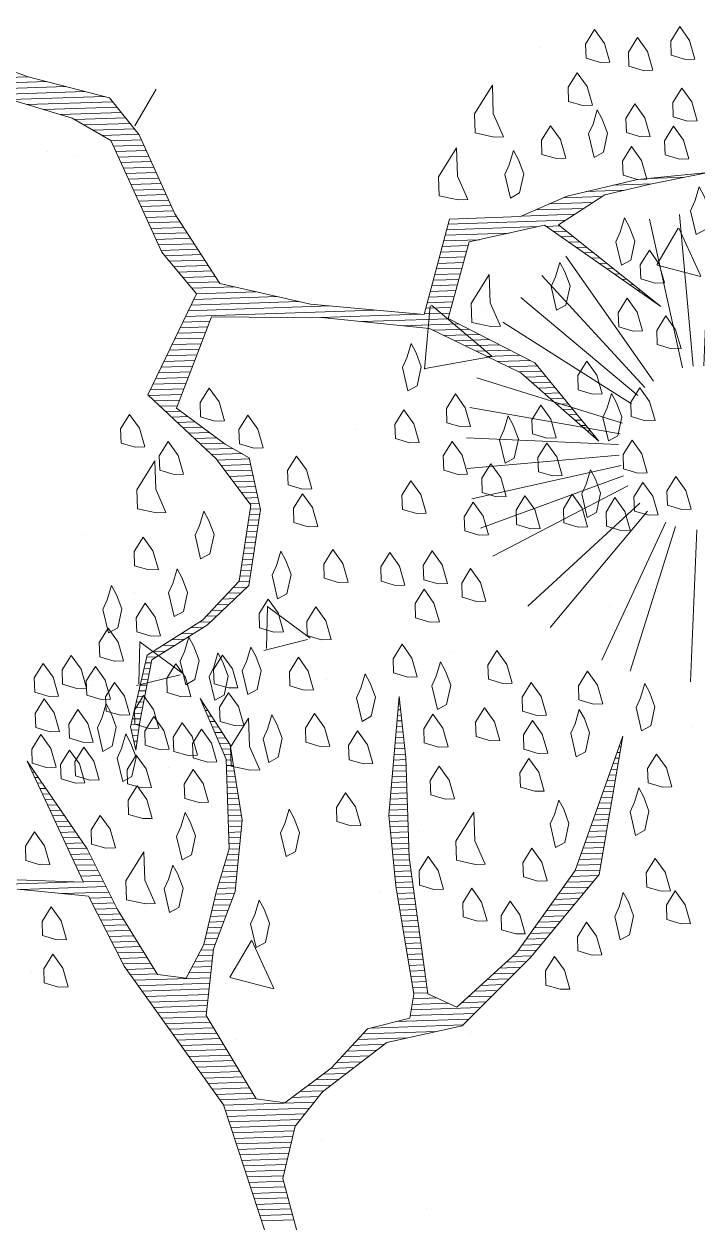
# Model space of a CAD drawing. Header units: millimetres. Extents: x 111 to 1506, y 14 to 566.
# Drawn here: x 217.943 to 218.786, y 134.131 to 135.629 of the extents above; entities that cross this region are included whole.
import ezdxf

# ---------------------------------------------------------------- set-up
doc = ezdxf.new("R2010")
doc.units = ezdxf.units.MM
for name, color, linetype, lineweight in [('ARBOLES', 78, 'Continuous', 5), ('mobiliario', 45, 'Continuous', 13), ('PALMERAS114', 114, 'Continuous', 5)]:
    doc.layers.add(name, color=color, linetype=linetype, lineweight=lineweight)
doc.styles.add('ATTR', font='romans.shx', dxfattribs={"width": 0.8, "height": 2.52})

# ---------------------------------------------------------------- blocks, each defined once
blk = doc.blocks.new('EVG7')
for p, q in [((-3.91, 19.67), (-9.01, 58.4)), ((1.55, 19.67), (6.65, 58.4)), ((-6.59, 19.1), (-16.71, 56.87)), ((4.23, 19.1), (14.35, 56.87)), ((-9.21, 18.3), (-24.14, 54.35)), ((6.85, 18.3), (21.78, 54.35)), ((-11.62, 16.99), (-31.18, 50.87)), ((9.26, 16.99), (28.82, 50.87)), ((-13.82, 15.38), (-37.7, 46.51)), ((-16, 13.74), (-43.6, 41.34)), ((-17.84, 11.7), (-48.78, 35.44)), ((15.48, 11.7), (46.42, 35.44)), ((17.04, 9.43), (50.78, 28.91)), ((-20.59, 6.96), (-56.61, 21.87)), ((18.24, 6.96), (54.25, 21.87)), ((-21.61, 4.39), (-59.13, 14.44)), ((19.8, 1.68), (58.31, 6.74)), ((-22.19, -1.09), (-61.18, -1.09)), ((19.83, -1.09), (58.82, -1.09)), ((-22.16, -3.85), (-60.66, -8.92)), ((19.8, -3.85), (58.31, -8.92)), ((-20.59, -9.13), (-56.61, -24.05)), ((19.25, -6.56), (56.78, -16.62)), ((-19.4, -11.61), (-53.14, -31.09)), ((-17.84, -13.87), (-48.78, -37.61)), ((15.48, -13.87), (46.42, -37.61)), ((-13.82, -17.56), (-37.7, -48.69)), ((11.46, -17.56), (35.35, -48.69)), ((13.64, -15.91), (41.25, -43.51)), ((-11.62, -19.17), (-31.18, -53.05)), ((-9.21, -20.47), (-24.14, -56.52)), ((-6.59, -21.27), (-16.71, -59.04)), ((4.23, -21.27), (14.35, -59.04)), ((6.85, -20.47), (21.78, -56.52)), ((9.26, -19.17), (28.82, -53.05)), ((-3.91, -21.84), (-9.01, -60.57)), ((-1.18, -22.12), (-1.18, -61.09))]:
    blk.add_line(p, q)
at = {"style": 'ATTR', "width": 0.8, "flags": 9}
blk.add_attdef('ESTCODE', (0, 0), '', height=0.7, dxfattribs=at)
blk = doc.blocks.new('*X16')
at = {"color": 0}
for p, q in [((17.5775, 17.92), (17.578, 17.92)), ((17.5814, 17.91), (17.584, 17.91)), ((17.5852, 17.9), (17.59, 17.9)), ((17.9321, 17.9), (17.9348, 17.9)), ((17.9333, 17.91), (17.9341, 17.91)), ((17.5891, 17.89), (17.596, 17.89)), ((17.5929, 17.88), (17.602, 17.88)), ((17.9297, 17.88), (17.9364, 17.88)), ((17.9309, 17.89), (17.9356, 17.89)), ((17.5967, 17.87), (17.608, 17.87)), ((17.6006, 17.86), (17.614, 17.86)), ((17.9273, 17.86), (17.9379, 17.86)), ((17.9285, 17.87), (17.9371, 17.87)), ((17.6044, 17.85), (17.62, 17.85)), ((17.6083, 17.84), (17.626, 17.84)), ((17.6121, 17.83), (17.6285, 17.83)), ((17.9237, 17.83), (17.9402, 17.83)), ((17.9249, 17.84), (17.9395, 17.84)), ((17.9261, 17.85), (17.9387, 17.85)), ((17.2621, 17.82), (17.2622, 17.82)), ((17.2663, 17.81), (17.2685, 17.81)), ((17.616, 17.82), (17.6298, 17.82)), ((17.6191, 17.81), (17.631, 17.81)), ((17.9213, 17.81), (17.9418, 17.81)), ((17.9225, 17.82), (17.941, 17.82)), ((18.3261, 17.81), (18.3296, 17.81)), ((18.33, 17.82), (18.3316, 17.82)), ((17.2706, 17.8), (17.2748, 17.8)), ((17.2748, 17.79), (17.2811, 17.79)), ((17.6191, 17.8), (17.6323, 17.8)), ((17.6191, 17.79), (17.6335, 17.79)), ((17.9189, 17.79), (17.9423, 17.79)), ((17.9201, 17.8), (17.9423, 17.8)), ((18.3182, 17.79), (18.3254, 17.79)), ((18.3221, 17.8), (18.3275, 17.8)), ((17.279, 17.78), (17.2874, 17.78)), ((17.2832, 17.77), (17.2937, 17.77)), ((17.6191, 17.78), (17.6348, 17.78)), ((17.6191, 17.77), (17.636, 17.77)), ((17.9165, 17.77), (17.9423, 17.77)), ((17.9177, 17.78), (17.9423, 17.78)), ((18.3104, 17.77), (18.3213, 17.77)), ((18.3143, 17.78), (18.3234, 17.78)), ((17.2875, 17.76), (17.3001, 17.76)), ((17.2917, 17.75), (17.3064, 17.75)), ((17.6191, 17.76), (17.6373, 17.76)), ((17.6191, 17.75), (17.6385, 17.75)), ((17.9141, 17.75), (17.9423, 17.75)), ((17.9153, 17.76), (17.9423, 17.76)), ((18.3025, 17.75), (18.3171, 17.75)), ((18.3064, 17.76), (18.3192, 17.76)), ((17.2959, 17.74), (17.3127, 17.74)), ((17.3002, 17.73), (17.319, 17.73)), ((17.6191, 17.74), (17.6398, 17.74)), ((17.6191, 17.73), (17.641, 17.73)), ((17.9117, 17.73), (17.9423, 17.73)), ((17.9129, 17.74), (17.9423, 17.74)), ((18.2946, 17.73), (18.313, 17.73)), ((18.2986, 17.74), (18.3151, 17.74)), ((17.3044, 17.72), (17.3253, 17.72)), ((17.3086, 17.71), (17.3316, 17.71)), ((17.3129, 17.7), (17.3379, 17.7)), ((17.6191, 17.72), (17.6423, 17.72)), ((17.6191, 17.71), (17.6435, 17.71)), ((17.6191, 17.7), (17.6445, 17.7)), ((17.9083, 17.7), (17.9423, 17.7)), ((17.9093, 17.71), (17.9423, 17.71)), ((17.9105, 17.72), (17.9423, 17.72)), ((18.2829, 17.7), (18.3068, 17.7)), ((18.2868, 17.71), (18.3089, 17.71)), ((18.2907, 17.72), (18.3109, 17.72)), ((17.3171, 17.69), (17.3443, 17.69)), ((17.3213, 17.68), (17.3506, 17.68)), ((17.6191, 17.69), (17.6431, 17.69)), ((17.6191, 17.68), (17.6418, 17.68)), ((17.909, 17.69), (17.9423, 17.69)), ((17.9097, 17.68), (17.9423, 17.68)), ((18.275, 17.68), (18.3027, 17.68)), ((18.2789, 17.69), (18.3047, 17.69)), ((17.3256, 17.67), (17.3569, 17.67)), ((17.3298, 17.66), (17.3632, 17.66)), ((17.6191, 17.67), (17.6405, 17.67)), ((17.6191, 17.66), (17.6391, 17.66)), ((17.9103, 17.67), (17.9423, 17.67)), ((17.911, 17.66), (17.9423, 17.66)), ((18.2671, 17.66), (18.2985, 17.66)), ((18.2711, 17.67), (18.3006, 17.67)), ((17.334, 17.65), (17.368, 17.65)), ((17.3382, 17.64), (17.3727, 17.64)), ((17.6157, 17.64), (17.6365, 17.64)), ((17.619, 17.65), (17.6378, 17.65)), ((17.9117, 17.65), (17.9423, 17.65)), ((17.9123, 17.64), (17.9423, 17.64)), ((18.2593, 17.64), (18.2944, 17.64)), ((18.2632, 17.65), (18.2965, 17.65)), ((17.3425, 17.63), (17.3773, 17.63)), ((17.3467, 17.62), (17.3819, 17.62)), ((17.6091, 17.62), (17.6338, 17.62)), ((17.6124, 17.63), (17.6351, 17.63)), ((17.913, 17.63), (17.9423, 17.63)), ((17.9137, 17.62), (17.9428, 17.62)), ((18.2514, 17.62), (18.2903, 17.62)), ((18.2554, 17.63), (18.2923, 17.63)), ((17.0572, 17.6), (17.3444, 17.6)), ((17.3509, 17.61), (17.3865, 17.61)), ((17.3552, 17.6), (17.3911, 17.6)), ((17.6024, 17.6), (17.6311, 17.6)), ((17.6057, 17.61), (17.6325, 17.61)), ((17.9143, 17.61), (17.9438, 17.61)), ((17.915, 17.6), (17.9448, 17.6)), ((18.2436, 17.6), (18.2861, 17.6)), ((18.2475, 17.61), (18.2882, 17.61)), ((17.2417, 17.59), (17.3957, 17.59)), ((17.3167, 17.58), (17.4003, 17.58)), ((17.5957, 17.58), (17.6285, 17.58)), ((17.5991, 17.59), (17.6298, 17.59)), ((17.9157, 17.59), (17.9459, 17.59)), ((17.9163, 17.58), (17.9469, 17.58)), ((18.2317, 17.58), (18.2805, 17.58)), ((18.2394, 17.59), (18.284, 17.59)), ((17.3657, 17.57), (17.405, 17.57)), ((17.3704, 17.56), (17.4096, 17.56)), ((17.3751, 17.55), (17.4142, 17.55)), ((17.5872, 17.55), (17.6178, 17.55)), ((17.5899, 17.56), (17.6219, 17.56)), ((17.5926, 17.57), (17.6261, 17.57)), ((17.9172, 17.57), (17.9479, 17.57)), ((17.9186, 17.56), (17.949, 17.56)), ((17.9199, 17.55), (17.95, 17.55)), ((18.2088, 17.55), (18.254, 17.55)), ((18.2164, 17.56), (18.2628, 17.56)), ((18.2241, 17.57), (18.2717, 17.57)), ((17.3797, 17.54), (17.4197, 17.54)), ((17.3844, 17.53), (17.4254, 17.53)), ((17.5817, 17.53), (17.6094, 17.53)), ((17.5844, 17.54), (17.6136, 17.54)), ((17.9212, 17.54), (17.951, 17.54)), ((17.9225, 17.53), (17.9521, 17.53)), ((18.1935, 17.53), (18.2364, 17.53)), ((18.2011, 17.54), (18.2452, 17.54)), ((17.3891, 17.52), (17.4311, 17.52)), ((17.3937, 17.51), (17.4369, 17.51)), ((17.5762, 17.51), (17.6011, 17.51)), ((17.579, 17.52), (17.6053, 17.52)), ((17.9238, 17.52), (17.9531, 17.52)), ((17.9251, 17.51), (17.9541, 17.51)), ((18.1782, 17.51), (18.2187, 17.51)), ((18.1858, 17.52), (18.2276, 17.52)), ((17.3984, 17.5), (17.4426, 17.5)), ((17.4031, 17.49), (17.4483, 17.49)), ((17.5708, 17.49), (17.5928, 17.49)), ((17.5735, 17.5), (17.5969, 17.5)), ((17.9264, 17.5), (17.9552, 17.5)), ((17.9277, 17.49), (17.9562, 17.49)), ((18.1629, 17.49), (18.2011, 17.49)), ((18.1706, 17.5), (18.2099, 17.5)), ((17.4077, 17.48), (17.454, 17.48)), ((17.4124, 17.47), (17.4597, 17.47)), ((17.5623, 17.47), (17.5849, 17.47)), ((17.568, 17.48), (17.5886, 17.48)), ((17.929, 17.48), (17.9572, 17.48)), ((17.9303, 17.47), (17.9583, 17.47)), ((18.1476, 17.47), (18.1834, 17.47)), ((18.1553, 17.48), (18.1923, 17.48)), ((17.4171, 17.46), (17.4654, 17.46)), ((17.4217, 17.45), (17.4711, 17.45)), ((17.5509, 17.45), (17.582, 17.45)), ((17.5566, 17.46), (17.5834, 17.46)), ((17.9316, 17.46), (17.9593, 17.46)), ((17.9329, 17.45), (17.9604, 17.45)), ((18.1323, 17.45), (18.1658, 17.45)), ((18.14, 17.46), (18.1746, 17.46)), ((17.4276, 17.44), (17.4769, 17.44)), ((17.4343, 17.43), (17.4826, 17.43)), ((17.441, 17.42), (17.5777, 17.42)), ((17.5394, 17.43), (17.5792, 17.43)), ((17.5452, 17.44), (17.5806, 17.44)), ((17.9342, 17.44), (17.9614, 17.44)), ((17.9355, 17.43), (17.9624, 17.43)), ((17.9368, 17.42), (17.9635, 17.42)), ((18.0985, 17.42), (18.136, 17.42)), ((18.1103, 17.43), (18.1467, 17.43)), ((18.1221, 17.44), (18.157, 17.44)), ((17.4476, 17.41), (17.5763, 17.41)), ((17.4543, 17.4), (17.5749, 17.4)), ((17.9381, 17.41), (17.9645, 17.41)), ((17.9394, 17.4), (17.9655, 17.4)), ((18.0748, 17.4), (18.1146, 17.4)), ((18.0867, 17.41), (18.1253, 17.41)), ((17.461, 17.39), (17.5734, 17.39)), ((17.4676, 17.38), (17.572, 17.38)), ((17.9407, 17.39), (17.9666, 17.39)), ((17.942, 17.38), (17.9676, 17.38)), ((18.0512, 17.38), (18.0931, 17.38)), ((18.063, 17.39), (18.1038, 17.39)), ((17.4743, 17.37), (17.5706, 17.37)), ((17.481, 17.36), (17.5692, 17.36)), ((17.9387, 17.36), (18.004, 17.36)), ((17.9407, 17.37), (17.984, 17.37)), ((18.0276, 17.36), (18.0717, 17.36)), ((18.0394, 17.37), (18.0824, 17.37)), ((17.4876, 17.35), (17.5695, 17.35)), ((17.4943, 17.34), (17.5751, 17.34)), ((17.9347, 17.34), (18.0503, 17.34)), ((17.9367, 17.35), (18.061, 17.35)), ((17.501, 17.33), (17.5807, 17.33)), ((17.5076, 17.32), (17.5862, 17.32)), ((17.8637, 17.32), (18.0288, 17.32)), ((17.9087, 17.33), (18.0396, 17.33)), ((17.5143, 17.31), (17.5918, 17.31)), ((17.521, 17.3), (17.5973, 17.3)), ((17.8387, 17.3), (17.9283, 17.3)), ((17.8487, 17.31), (17.9816, 17.31)), ((17.5276, 17.29), (17.6029, 17.29)), ((17.5343, 17.28), (17.6084, 17.28)), ((17.541, 17.27), (17.614, 17.27)), ((17.8087, 17.27), (17.859, 17.27)), ((17.8187, 17.28), (17.873, 17.28)), ((17.8287, 17.29), (17.887, 17.29)), ((17.5476, 17.26), (17.6195, 17.26)), ((17.5543, 17.25), (17.6251, 17.25)), ((17.7884, 17.25), (17.831, 17.25)), ((17.7987, 17.26), (17.845, 17.26)), ((17.561, 17.24), (17.6307, 17.24)), ((17.5676, 17.23), (17.6362, 17.23)), ((17.7599, 17.23), (17.803, 17.23)), ((17.7741, 17.24), (17.817, 17.24)), ((17.5743, 17.22), (17.6418, 17.22)), ((17.581, 17.21), (17.6473, 17.21)), ((17.7313, 17.21), (17.775, 17.21)), ((17.7456, 17.22), (17.789, 17.22)), ((17.5876, 17.2), (17.6529, 17.2)), ((17.5939, 17.19), (17.7568, 17.19)), ((17.717, 17.2), (17.7653, 17.2)), ((17.5968, 17.18), (17.7482, 17.18)), ((17.5998, 17.17), (17.7396, 17.17)), ((17.6027, 17.16), (17.731, 17.16)), ((17.6056, 17.15), (17.7225, 17.15)), ((17.6085, 17.14), (17.7189, 17.14)), ((17.6115, 17.13), (17.7161, 17.13)), ((17.6144, 17.12), (17.7134, 17.12)), ((17.6173, 17.11), (17.7107, 17.11)), ((17.6203, 17.1), (17.7079, 17.1)), ((17.6232, 17.09), (17.7052, 17.09)), ((17.6261, 17.08), (17.7025, 17.08)), ((17.629, 17.07), (17.6998, 17.07)), ((17.632, 17.06), (17.697, 17.06)), ((17.6349, 17.05), (17.6968, 17.05)), ((17.6378, 17.04), (17.6992, 17.04)), ((17.6407, 17.03), (17.7015, 17.03)), ((17.6437, 17.02), (17.7039, 17.02)), ((17.6466, 17.01), (17.7062, 17.01)), ((17.6495, 17), (17.7086, 17)), ((17.6524, 16.99), (17.7109, 16.99)), ((17.6554, 16.98), (17.7133, 16.98)), ((17.687, 16.46), (17.8649, 16.46)), ((17.6822, 16.43), (17.9666, 16.43)), ((17.6839, 16.44), (17.9326, 16.44)), ((17.6855, 16.45), (17.8986, 16.45)), ((17.8145, 16.42), (18.0006, 16.42)), ((17.8617, 16.41), (18.0157, 16.41)), ((17.8916, 16.4), (18.0232, 16.4)), ((17.9216, 16.39), (18.0307, 16.39)), ((17.9473, 16.38), (18.0382, 16.38)), ((17.9633, 16.37), (18.0457, 16.37)), ((17.9793, 16.36), (18.0532, 16.36)), ((17.9953, 16.35), (18.0607, 16.35)), ((18.0106, 16.34), (18.0651, 16.34)), ((18.0147, 16.33), (18.0692, 16.33)), ((18.0189, 16.32), (18.0733, 16.32)), ((18.0231, 16.31), (18.0774, 16.31)), ((18.0272, 16.3), (18.0816, 16.3)), ((18.0314, 16.29), (18.0857, 16.29)), ((18.0356, 16.28), (18.0898, 16.28)), ((18.0397, 16.27), (18.0939, 16.27)), ((18.0439, 16.26), (18.098, 16.26)), ((18.0481, 16.25), (18.1021, 16.25)), ((18.0522, 16.24), (18.1063, 16.24)), ((18.9759, 16.24), (19.0395, 16.24)), ((18.0564, 16.23), (18.1104, 16.23)), ((18.0606, 16.22), (18.1145, 16.22)), ((18.8615, 16.22), (18.9295, 16.22)), ((18.9115, 16.23), (18.9795, 16.23)), ((18.0647, 16.21), (18.1186, 16.21)), ((18.0689, 16.2), (18.1236, 16.2)), ((18.7941, 16.2), (18.873, 16.2)), ((18.8191, 16.21), (18.8896, 16.21)), ((18.0731, 16.19), (18.1296, 16.19)), ((18.0772, 16.18), (18.1356, 16.18)), ((18.7441, 16.18), (18.8396, 16.18)), ((18.7691, 16.19), (18.8563, 16.19)), ((18.0814, 16.17), (18.1416, 16.17)), ((18.0856, 16.16), (18.1476, 16.16)), ((18.0897, 16.15), (18.1536, 16.15)), ((18.6054, 16.15), (18.7201, 16.15)), ((18.6084, 16.16), (18.7734, 16.16)), ((18.6114, 16.17), (18.823, 16.17)), ((18.7869, 16.16), (18.812, 16.16)), ((18.8002, 16.15), (18.8237, 16.15)), ((18.0939, 16.14), (18.1596, 16.14)), ((18.1004, 16.13), (18.1656, 16.13)), ((18.5994, 16.13), (18.6461, 16.13)), ((18.6024, 16.14), (18.6667, 16.14)), ((18.8135, 16.14), (18.8354, 16.14)), ((18.8269, 16.13), (18.847, 16.13)), ((18.1082, 16.12), (18.1716, 16.12)), ((18.116, 16.11), (18.1776, 16.11)), ((18.5934, 16.11), (18.6398, 16.11)), ((18.5964, 16.12), (18.6429, 16.12)), ((18.8402, 16.12), (18.8587, 16.12)), ((18.8535, 16.11), (18.8704, 16.11)), ((18.1237, 16.1), (18.1836, 16.1)), ((18.1315, 16.09), (18.1896, 16.09)), ((18.5874, 16.09), (18.6336, 16.09)), ((18.5904, 16.1), (18.6367, 16.1)), ((18.8669, 16.1), (18.882, 16.1)), ((18.8802, 16.09), (18.8937, 16.09)), ((18.1393, 16.08), (18.1956, 16.08)), ((18.1471, 16.07), (18.2239, 16.07)), ((18.5814, 16.07), (18.6273, 16.07)), ((18.5844, 16.08), (18.6304, 16.08)), ((18.8935, 16.08), (18.9054, 16.08)), ((18.9069, 16.07), (18.917, 16.07)), ((18.1497, 16.05), (18.2999, 16.05)), ((18.1549, 16.06), (18.2619, 16.06)), ((18.5754, 16.05), (18.6211, 16.05)), ((18.5784, 16.06), (18.6242, 16.06)), ((18.9202, 16.06), (18.9287, 16.06)), ((18.9335, 16.05), (18.9404, 16.05)), ((18.1339, 16.02), (18.4746, 16.02)), ((18.1392, 16.03), (18.3946, 16.03)), ((18.1444, 16.04), (18.3379, 16.04)), ((18.5664, 16.02), (18.6117, 16.02)), ((18.5694, 16.03), (18.6148, 16.03)), ((18.5724, 16.04), (18.6179, 16.04)), ((18.9469, 16.04), (18.952, 16.04)), ((18.9602, 16.03), (18.9637, 16.03)), ((18.9735, 16.02), (18.9754, 16.02)), ((18.1235, 16), (18.173, 16)), ((18.1287, 16.01), (18.1773, 16.01)), ((18.3591, 16.01), (18.5546, 16.01)), ((18.4501, 16), (18.6064, 16)), ((18.5634, 16.01), (18.6086, 16.01)), ((18.9869, 16.01), (18.987, 16.01)), ((18.113, 15.98), (18.1646, 15.98)), ((18.1182, 15.99), (18.1688, 15.99)), ((18.5234, 15.99), (18.6244, 15.99)), ((18.5781, 15.98), (18.6424, 15.98)), ((18.1025, 15.96), (18.1562, 15.96)), ((18.1077, 15.97), (18.1604, 15.97)), ((18.5971, 15.97), (18.6604, 15.97)), ((18.6161, 15.96), (18.6784, 15.96)), ((18.092, 15.94), (18.1478, 15.94)), ((18.0973, 15.95), (18.152, 15.95)), ((18.6351, 15.95), (18.6964, 15.95)), ((18.6541, 15.94), (18.7144, 15.94)), ((18.0816, 15.92), (18.1394, 15.92)), ((18.0868, 15.93), (18.1436, 15.93)), ((18.6731, 15.93), (18.7324, 15.93)), ((18.6921, 15.92), (18.7504, 15.92)), ((18.0711, 15.9), (18.1309, 15.9)), ((18.0763, 15.91), (18.1351, 15.91)), ((18.7111, 15.91), (18.7628, 15.91)), ((18.7301, 15.9), (18.7704, 15.9)), ((18.0627, 15.88), (18.1225, 15.88)), ((18.0658, 15.89), (18.1267, 15.89)), ((18.0727, 15.87), (18.1183, 15.87)), ((18.7421, 15.89), (18.7781, 15.89)), ((18.7528, 15.88), (18.7857, 15.88)), ((18.7634, 15.87), (18.7934, 15.87)), ((18.0827, 15.86), (18.1141, 15.86)), ((18.0927, 15.85), (18.1197, 15.85)), ((18.7741, 15.86), (18.801, 15.86)), ((18.7848, 15.85), (18.8087, 15.85)), ((18.1027, 15.84), (18.1322, 15.84)), ((18.1127, 15.83), (18.1447, 15.83)), ((18.7954, 15.84), (18.8163, 15.84)), ((18.8061, 15.83), (18.824, 15.83)), ((18.1227, 15.82), (18.1572, 15.82)), ((18.1327, 15.81), (18.1697, 15.81)), ((18.8168, 15.82), (18.8316, 15.82)), ((18.8274, 15.81), (18.8393, 15.81)), ((18.1427, 15.8), (18.1822, 15.8)), ((18.1527, 15.79), (18.1947, 15.79)), ((18.8381, 15.8), (18.8469, 15.8)), ((18.8488, 15.79), (18.8545, 15.79)), ((18.1627, 15.78), (18.2105, 15.78)), ((18.1727, 15.77), (18.2271, 15.77)), ((18.8594, 15.78), (18.8622, 15.78)), ((18.182, 15.76), (18.2403, 15.76)), ((18.189, 15.75), (18.2422, 15.75)), ((18.196, 15.74), (18.244, 15.74)), ((18.203, 15.73), (18.2458, 15.73)), ((18.21, 15.72), (18.2476, 15.72)), ((18.217, 15.71), (18.2494, 15.71)), ((18.224, 15.7), (18.2512, 15.7)), ((18.231, 15.69), (18.2531, 15.69)), ((18.238, 15.68), (18.2549, 15.68)), ((18.2367, 15.66), (18.2553, 15.66)), ((18.2385, 15.67), (18.2567, 15.67)), ((18.2329, 15.64), (18.2515, 15.64)), ((18.2348, 15.65), (18.2534, 15.65)), ((18.2292, 15.62), (18.2478, 15.62)), ((18.231, 15.63), (18.2497, 15.63)), ((18.2235, 15.59), (18.2422, 15.59)), ((18.2254, 15.6), (18.244, 15.6)), ((18.2273, 15.61), (18.2459, 15.61)), ((18.2198, 15.57), (18.2384, 15.57)), ((18.2217, 15.58), (18.2403, 15.58)), ((18.216, 15.55), (18.2347, 15.55)), ((18.2179, 15.56), (18.2365, 15.56)), ((18.2032, 15.53), (18.2284, 15.53)), ((18.2132, 15.54), (18.2328, 15.54)), ((18.1832, 15.51), (18.2059, 15.51)), ((18.1932, 15.52), (18.2171, 15.52)), ((18.1632, 15.49), (18.1834, 15.49)), ((18.1732, 15.5), (18.1946, 15.5)), ((18.1409, 15.47), (18.1609, 15.47)), ((18.1532, 15.48), (18.1721, 15.48)), ((18.0895, 15.44), (18.1126, 15.44)), ((18.1066, 15.45), (18.1297, 15.45)), ((18.1238, 15.46), (18.1468, 15.46)), ((18.0552, 15.42), (18.0783, 15.42)), ((18.0723, 15.43), (18.0954, 15.43)), ((18.0407, 15.4), (18.0516, 15.4)), ((18.0433, 15.41), (18.0611, 15.41)), ((18.0353, 15.38), (18.047, 15.38)), ((18.038, 15.39), (18.0493, 15.39)), ((18.03, 15.36), (18.0424, 15.36)), ((18.0327, 15.37), (18.0447, 15.37)), ((18.0247, 15.34), (18.0378, 15.34)), ((18.0273, 15.35), (18.0401, 15.35)), ((18.0167, 15.31), (18.0309, 15.31)), ((18.0193, 15.32), (18.0332, 15.32)), ((18.022, 15.33), (18.0355, 15.33)), ((18.0113, 15.29), (18.0265, 15.29)), ((18.014, 15.3), (18.0286, 15.3)), ((18.0115, 15.28), (18.0249, 15.28)), ((18.0135, 15.27), (18.0232, 15.27)), ((18.0155, 15.26), (18.0215, 15.26)), ((18.0175, 15.25), (18.0199, 15.25))]:
    blk.add_line(p, q, dxfattribs=at)
blk = doc.blocks.new('E1E')
at = {"layer": 'ARBOLES', "ltscale": 0.2}
for p, q in [((94.9941, 59.1844), (94.9941, 59.1844)), ((95.1485, 59.1133), (95.1485, 59.1133)), ((94.8455, 58.9854), (94.8455, 58.9854)), ((94.8241, 58.9714), (94.8241, 58.9714)), ((94.928, 58.9668), (94.8733, 58.9268)), ((94.948, 58.9033), (94.9254, 58.9629)), ((95.1411, 58.9598), (95.1411, 58.9598)), ((94.9473, 58.9039), (94.8701, 58.9236)), ((95.2463, 58.9074), (95.2463, 58.9074)), ((94.6676, 58.8635), (94.6676, 58.8635)), ((94.9236, 58.6057), (94.9236, 58.6057)), ((94.5138, 58.5333), (94.5138, 58.5333)), ((95.1355, 58.5085), (95.1355, 58.5085)), ((94.8624, 58.4826), (94.7765, 58.4282)), ((94.8909, 58.3921), (94.8631, 58.4837)), ((95.013, 58.4632), (95.013, 58.4632)), ((95.2104, 58.4729), (95.2104, 58.4729)), ((94.6865, 58.4581), (94.6865, 58.4581)), ((94.8895, 58.3905), (94.7758, 58.4277)), ((95.5121, 58.3932), (95.5121, 58.3932)), ((95.4709, 58.3857), (95.4709, 58.3857)), ((94.811, 58.3666), (94.811, 58.3666)), ((94.8922, 58.3418), (94.8922, 58.3418)), ((95.3957, 58.2452), (95.4049, 58.3083)), ((94.5882, 58.1432), (94.5302, 58.1979)), ((94.5977, 58.207), (94.5304, 58.1986)), ((94.5888, 58.1437), (94.598, 58.2068)), ((94.7363, 58.1935), (94.7363, 58.1935)), ((94.5867, 58.1273), (94.5867, 58.1273)), ((94.8833, 57.9689), (94.8833, 57.9689)), ((95.6956, 57.8639), (95.6956, 57.8639)), ((95.8816, 57.8288), (95.8816, 57.8288)), ((96.3808, 57.7588), (96.3808, 57.7588)), ((96.0586, 57.7367), (96.0586, 57.7367)), ((96.1011, 57.6524), (96.0338, 57.644)), ((96.0922, 57.5891), (96.1014, 57.6522)), ((96.0916, 57.5886), (96.0336, 57.6433)), ((95.7341, 57.5948), (95.7341, 57.5948)), ((95.9403, 57.448), (95.9403, 57.448)), ((96.4995, 57.3914), (96.4995, 57.3914)), ((95.7535, 57.3323), (95.7535, 57.3323)), ((95.9202, 57.3422), (95.9202, 57.3422)), ((96.3968, 57.2987), (96.3421, 57.2587)), ((96.4168, 57.2351), (96.3942, 57.2948)), ((96.37, 57.2738), (96.37, 57.2738)), ((96.2526, 57.2622), (96.2526, 57.2622)), ((96.4161, 57.2358), (96.3388, 57.2555)), ((96.0455, 57.1319), (96.0455, 57.1319)), ((95.5976, 57.0405), (95.5976, 57.0405)), ((95.721, 56.99), (95.721, 56.99)), ((95.7812, 56.9208), (95.7812, 56.9208))]:
    blk.add_line(p, q, dxfattribs=at)
for points in [[(96.4476, 57.6498), (96.3442, 57.6194), (96.2553, 57.6966), (96.0383, 57.8338), (95.8415, 58.0658)], [(95.5861, 58.3417), (95.4965, 58.333), (95.43, 58.3423), (95.2954, 58.4695), (95.2238, 58.5077), (95.2346, 58.6762), (95.103, 58.7267), (95.0285, 58.7715), (95.0017, 58.8842), (95.0305, 58.9594), (95.0883, 59.0397), (95.0709, 59.1488), (95.0499, 59.1785), (95.0608, 59.1365), (95.0789, 59.0433), (95.0211, 58.963), (94.9858, 58.8849), (95.0126, 58.7722), (95.0574, 58.7064), (95.0987, 58.7014), (95.1869, 58.6783), (95.1899, 58.5316), (95.0309, 58.4686), (94.8791, 58.4244), (94.7266, 58.4344), (94.579, 58.4856), (94.7128, 58.4127), (94.8589, 58.3998), (94.8727, 58.2812), (94.7773, 58.2154), (94.5691, 58.2629), (94.7578, 58.2067), (94.7101, 58.1387), (94.6509, 58.0967), (94.5786, 58.049), (94.6733, 58.0989), (94.7622, 58.1619), (94.8156, 58.2168), (94.9132, 58.2603), (94.8943, 58.4077), (95.0591, 58.4577), (95.1971, 58.4802), (95.2991, 58.4087), (95.3939, 58.3185), (95.4561, 58.2838), (95.5811, 58.3005), (95.6577, 58.3035)], [(95.8387, 58.0021), (95.9139, 57.9032), (95.9263, 57.8229), (95.9075, 57.76), (95.8454, 57.6544), (95.75, 57.5886), (95.693, 57.4541), (95.6447, 57.3001), (95.6897, 57.0941), (95.6801, 57.308), (95.7154, 57.4563), (95.7681, 57.5655), (95.8158, 57.5633), (95.9193, 57.3834), (95.9802, 57.2468), (96.0243, 57.1651), (95.9714, 57.3364), (95.9215, 57.4311), (95.8354, 57.572), (95.8274, 57.6074), (95.8801, 57.6465), (95.909, 57.7217), (95.9538, 57.7962), (95.9957, 57.8071), (96.1128, 57.719), (96.1404, 57.6221), (96.1426, 57.5296), (96.173, 57.4262), (96.2324, 57.3279), (96.3004, 57.2803), (96.2302, 57.3504), (96.1752, 57.4739), (96.1686, 57.5412), (96.1563, 57.6214), (96.162, 57.6785), (96.2039, 57.6894), (96.2965, 57.6215), (96.3732, 57.5543), (96.5063, 57.4655), (96.3594, 57.6027), (96.4534, 57.6368)]]:
    blk.add_lwpolyline(points, dxfattribs=at)
for points in [[(95.1648, 59.253), (95.1872, 59.2552), (95.1959, 59.2357), (95.1915, 59.2104), (95.1698, 59.2241), (95.1518, 59.2472)], [(95.0975, 59.2464), (95.1199, 59.2486), (95.1286, 59.2291), (95.1243, 59.2038), (95.1026, 59.2175), (95.0845, 59.2407)], [(95.0202, 59.2276), (95.0426, 59.2298), (95.0513, 59.2103), (95.047, 59.185), (95.0253, 59.1987), (95.0072, 59.2218)], [(95.1157, 59.1532), (95.1164, 59.1691), (95.0954, 59.1987), (95.0853, 59.1864), (95.0904, 59.1575), (95.1056, 59.1409), (95.1179, 59.1308)], [(95.1272, 59.1973), (95.1496, 59.1995), (95.1583, 59.18), (95.154, 59.1547), (95.1323, 59.1684), (95.1142, 59.1915)], [(95.0174, 59.164), (95.0398, 59.1662), (95.0485, 59.1467), (95.0441, 59.1213), (95.0224, 59.1351), (95.0044, 59.1582)], [(94.8793, 59.1415), (94.9082, 59.1466), (94.9198, 59.1205), (94.9112, 59.0699), (94.8938, 59.109), (94.8663, 59.1357)], [(94.9436, 59.1545), (94.966, 59.1567), (94.9747, 59.1372), (94.9704, 59.1119), (94.9487, 59.1256), (94.9306, 59.1487)], [(95.2017, 59.1525), (95.2241, 59.1547), (95.2328, 59.1352), (95.2285, 59.1099), (95.2068, 59.1236), (95.1887, 59.1468)], [(95.1273, 59.1272), (95.1497, 59.1294), (95.1584, 59.1099), (95.154, 59.0846), (95.1323, 59.0983), (95.1143, 59.1214)], [(95.0167, 59.078), (95.0391, 59.0801), (95.0478, 59.0606), (95.0435, 59.0353), (95.0218, 59.049), (95.0037, 59.0722)], [(94.9885, 59.0187), (94.9893, 59.0346), (94.9683, 59.0642), (94.9582, 59.0519), (94.9632, 59.023), (94.9784, 59.0064), (94.9907, 58.9963)], [(95.1309, 59.0665), (95.1533, 59.0687), (95.162, 59.0491), (95.1577, 59.0238), (95.136, 59.0376), (95.1179, 59.0607)], [(94.9459, 58.9919), (94.9466, 59.0078), (94.9256, 59.0374), (94.9155, 59.0251), (94.9206, 58.9962), (94.9358, 58.9796), (94.9481, 58.9695)], [(95.1751, 58.9848), (95.1758, 59.0007), (95.1548, 59.0303), (95.1447, 59.018), (95.1498, 58.9891), (95.165, 58.9725), (95.1773, 58.9624)], [(95.0934, 59.0108), (95.1158, 59.013), (95.1245, 58.9935), (95.1201, 58.9681), (95.0985, 58.9819), (95.0804, 59.005)], [(95.0927, 58.9248), (95.0934, 58.9407), (95.0724, 58.9703), (95.0623, 58.958), (95.0674, 58.9291), (95.0826, 58.9125), (95.0949, 58.9023)], [(94.9243, 58.9355), (94.9467, 58.9377), (94.9554, 58.9182), (94.951, 58.8928), (94.9294, 58.9066), (94.9113, 58.9297)], [(94.8534, 58.9195), (94.8758, 58.9217), (94.8845, 58.9022), (94.8802, 58.8769), (94.8585, 58.8906), (94.8404, 58.9137)], [(95.1339, 58.9197), (95.1563, 58.9219), (95.165, 58.9024), (95.1607, 58.8771), (95.139, 58.8908), (95.1209, 58.9139)], [(94.9583, 58.8415), (94.959, 58.8574), (94.938, 58.8871), (94.9279, 58.8748), (94.933, 58.8458), (94.9482, 58.8292), (94.9605, 58.8191)], [(95.0884, 58.8293), (95.0892, 58.8452), (95.0682, 58.8749), (95.0581, 58.8626), (95.0631, 58.8336), (95.0783, 58.817), (95.0906, 58.8069)], [(95.1557, 58.8359), (95.1846, 58.841), (95.1962, 58.8149), (95.1875, 58.7643), (95.1701, 58.8034), (95.1427, 58.8301)], [(94.7125, 58.8334), (94.7349, 58.8356), (94.7436, 58.8161), (94.7393, 58.7908), (94.7176, 58.8045), (94.6995, 58.8276)], [(94.8622, 58.8299), (94.8846, 58.8321), (94.8933, 58.8126), (94.889, 58.7873), (94.8673, 58.801), (94.8492, 58.8241)], [(94.7812, 58.8016), (94.8036, 58.8038), (94.8123, 58.7843), (94.808, 58.759), (94.7863, 58.7727), (94.7682, 58.7959)], [(94.6591, 58.7784), (94.6815, 58.7806), (94.6902, 58.7611), (94.6859, 58.7358), (94.6642, 58.7495), (94.6461, 58.7726)], [(94.7227, 58.7756), (94.7451, 58.7778), (94.7538, 58.7583), (94.7495, 58.7329), (94.7278, 58.7467), (94.7097, 58.7698)], [(94.936, 58.7692), (94.9584, 58.7714), (94.9671, 58.7519), (94.9627, 58.7266), (94.941, 58.7403), (94.9229, 58.7634)], [(95.1528, 58.7723), (95.1752, 58.7744), (95.1839, 58.7549), (95.1796, 58.7296), (95.1579, 58.7434), (95.1398, 58.7665)], [(95.2222, 58.7564), (95.2446, 58.7586), (95.2533, 58.7391), (95.249, 58.7138), (95.2273, 58.7275), (95.2092, 58.7506)], [(94.9656, 58.7201), (94.988, 58.7223), (94.9967, 58.7028), (94.9924, 58.6775), (94.9707, 58.6912), (94.9526, 58.7143)], [(94.6931, 58.6845), (94.7155, 58.6867), (94.7242, 58.6671), (94.7199, 58.6418), (94.6982, 58.6556), (94.6801, 58.6787)], [(94.7922, 58.6896), (94.8146, 58.6918), (94.8233, 58.6723), (94.8189, 58.647), (94.7972, 58.6607), (94.7791, 58.6838)], [(95.0567, 58.6905), (95.0791, 58.6927), (95.0878, 58.6732), (95.0835, 58.6479), (95.0618, 58.6616), (95.0437, 58.6847)], [(95.1261, 58.6747), (95.1485, 58.6768), (95.1572, 58.6573), (95.1529, 58.632), (95.1312, 58.6457), (95.1131, 58.6689)], [(94.6245, 58.6461), (94.6469, 58.6483), (94.6556, 58.6288), (94.6513, 58.6035), (94.6296, 58.6172), (94.6115, 58.6403)], [(94.5594, 58.6172), (94.5818, 58.6193), (94.5905, 58.5998), (94.5862, 58.5745), (94.5645, 58.5882), (94.5464, 58.6114)], [(94.6903, 58.6209), (94.7127, 58.623), (94.7214, 58.6035), (94.7171, 58.5782), (94.6954, 58.5919), (94.6773, 58.6151)], [(94.7568, 58.6115), (94.7792, 58.6137), (94.7879, 58.5942), (94.7836, 58.5689), (94.7619, 58.5826), (94.7438, 58.6057)], [(94.498, 58.5976), (94.5204, 58.5998), (94.5291, 58.5803), (94.5248, 58.555), (94.5031, 58.5687), (94.485, 58.5918)], [(94.5725, 58.5528), (94.5732, 58.5687), (94.5522, 58.5984), (94.5421, 58.5861), (94.5472, 58.5571), (94.5624, 58.5405), (94.5747, 58.5304)], [(94.8421, 58.5949), (94.8645, 58.5971), (94.8732, 58.5776), (94.8689, 58.5523), (94.8472, 58.566), (94.8291, 58.5891)], [(94.4677, 58.5607), (94.4901, 58.5629), (94.4988, 58.5434), (94.4944, 58.5181), (94.4728, 58.5318), (94.4547, 58.5549)], [(94.6238, 58.5601), (94.6462, 58.5623), (94.6549, 58.5428), (94.6506, 58.5175), (94.6289, 58.5312), (94.6108, 58.5543)], [(94.7178, 58.524), (94.7185, 58.5399), (94.6975, 58.5695), (94.6874, 58.5572), (94.6925, 58.5283), (94.7077, 58.5117), (94.72, 58.5016)], [(94.425, 58.5339), (94.4474, 58.5361), (94.4561, 58.5166), (94.4518, 58.4913), (94.4301, 58.505), (94.412, 58.5281)], [(94.7792, 58.5436), (94.8017, 58.5458), (94.8103, 58.5262), (94.806, 58.5009), (94.7843, 58.5147), (94.7662, 58.5378)], [(94.8942, 58.4779), (94.8949, 58.4938), (94.874, 58.5234), (94.8638, 58.5111), (94.8689, 58.4822), (94.8841, 58.4656), (94.8964, 58.4555)], [(94.5067, 58.508), (94.5292, 58.5101), (94.5378, 58.4906), (94.5335, 58.4653), (94.5118, 58.479), (94.4937, 58.5022)], [(94.6535, 58.511), (94.6759, 58.5131), (94.6846, 58.4936), (94.6803, 58.4683), (94.6586, 58.482), (94.6405, 58.5052)], [(94.5863, 58.4343), (94.587, 58.4502), (94.566, 58.4798), (94.5559, 58.4675), (94.561, 58.4386), (94.5762, 58.422), (94.5885, 58.4119)], [(94.5256, 58.4306), (94.548, 58.4328), (94.5567, 58.4133), (94.5524, 58.388), (94.5307, 58.4017), (94.5126, 58.4248)], [(94.6145, 58.4235), (94.6369, 58.4256), (94.6456, 58.4061), (94.6413, 58.3808), (94.6196, 58.3945), (94.6015, 58.4177)], [(94.7945, 58.3867), (94.8235, 58.3918), (94.835, 58.3658), (94.8264, 58.3152), (94.809, 58.3542), (94.7815, 58.3809)], [(94.53, 58.3157), (94.5524, 58.3179), (94.5611, 58.2984), (94.5568, 58.2731), (94.5351, 58.2868), (94.517, 58.3099)], [(94.7324, 58.2811), (94.7332, 58.297), (94.7122, 58.3267), (94.7021, 58.3144), (94.7071, 58.2854), (94.7223, 58.2688), (94.7346, 58.2587)], [(94.5936, 58.3128), (94.616, 58.315), (94.6247, 58.2955), (94.6204, 58.2702), (94.5987, 58.2839), (94.5806, 58.307)], [(94.5901, 58.2333), (94.6125, 58.2355), (94.6212, 58.216), (94.6168, 58.1907), (94.5952, 58.2044), (94.5771, 58.2275)], [(94.6675, 58.182), (94.6682, 58.1979), (94.6472, 58.2276), (94.6371, 58.2153), (94.6422, 58.1864), (94.6573, 58.1697), (94.6696, 58.1596)], [(94.9118, 58.2285), (94.9407, 58.2336), (94.9523, 58.2075), (94.9436, 58.1569), (94.9262, 58.196), (94.8988, 58.2227)], [(94.8605, 58.1511), (94.8612, 58.167), (94.8402, 58.1966), (94.8301, 58.1843), (94.8352, 58.1554), (94.8504, 58.1388), (94.8627, 58.1287)], [(94.5808, 58.0967), (94.5815, 58.1126), (94.5605, 58.1422), (94.5504, 58.1299), (94.5555, 58.101), (94.5707, 58.0844), (94.583, 58.0743)], [(94.8974, 58.1208), (94.9263, 58.1258), (94.9379, 58.0998), (94.9292, 58.0492), (94.9119, 58.0882), (94.8844, 58.115)], [(94.6733, 58.0989), (94.6957, 58.1011), (94.7044, 58.0816), (94.7001, 58.0563), (94.6784, 58.07), (94.6603, 58.0931)], [(94.7983, 58.1156), (94.8208, 58.1178), (94.8294, 58.0983), (94.8251, 58.073), (94.8034, 58.0867), (94.7853, 58.1098)], [(94.7666, 58.0469), (94.7673, 58.0628), (94.7463, 58.0925), (94.7362, 58.0802), (94.7413, 58.0512), (94.7565, 58.0346), (94.7688, 58.0245)], [(94.6263, 58.0468), (94.6488, 58.049), (94.6574, 58.0295), (94.6531, 58.0042), (94.6314, 58.0179), (94.6133, 58.041)], [(94.6929, 58.0375), (94.7153, 58.0397), (94.724, 58.0202), (94.7196, 57.9948), (94.6979, 58.0086), (94.6799, 58.0317)], [(94.7912, 58.0267), (94.8136, 58.0289), (94.8223, 58.0094), (94.818, 57.9841), (94.7963, 57.9978), (94.7782, 58.0209)], [(94.6365, 57.989), (94.6589, 57.9912), (94.6676, 57.9717), (94.6633, 57.9464), (94.6416, 57.9601), (94.6235, 57.9832)], [(94.7912, 57.9566), (94.8136, 57.9588), (94.8223, 57.9393), (94.818, 57.914), (94.7963, 57.9277), (94.7782, 57.9508)], [(94.7269, 57.9435), (94.7493, 57.9457), (94.758, 57.9262), (94.7537, 57.9009), (94.732, 57.9146), (94.7139, 57.9377)], [(94.6742, 57.9045), (94.6966, 57.9066), (94.7053, 57.8871), (94.7009, 57.8618), (94.6792, 57.8755), (94.6612, 57.8987)], [(96.3347, 57.7632), (96.3571, 57.7654), (96.3658, 57.7459), (96.3615, 57.7206), (96.3398, 57.7343), (96.3217, 57.7574)], [(96.3637, 57.6982), (96.3861, 57.7003), (96.3948, 57.6808), (96.3905, 57.6555), (96.3688, 57.6692), (96.3507, 57.6924)], [(96.2604, 57.5976), (96.2893, 57.6027), (96.3009, 57.5767), (96.2923, 57.5261), (96.2749, 57.5651), (96.2474, 57.5918)], [(96.4295, 57.6028), (96.452, 57.605), (96.4606, 57.5855), (96.4563, 57.5602), (96.4346, 57.5739), (96.4165, 57.597)], [(96.1021, 57.5505), (96.1028, 57.5664), (96.0818, 57.596), (96.0717, 57.5837), (96.0768, 57.5548), (96.092, 57.5382), (96.1043, 57.5281)], [(96.2424, 57.5506), (96.2431, 57.5665), (96.2221, 57.5961), (96.212, 57.5838), (96.2171, 57.5549), (96.2322, 57.5383), (96.2445, 57.5282)], [(96.3472, 57.5427), (96.3696, 57.5449), (96.3783, 57.5254), (96.374, 57.5001), (96.3523, 57.5138), (96.3342, 57.5369)], [(96.2547, 57.4704), (96.2554, 57.4863), (96.2344, 57.5159), (96.2243, 57.5036), (96.2294, 57.4747), (96.2446, 57.4581), (96.2569, 57.448)], [(95.6337, 57.4822), (95.6561, 57.4844), (95.6648, 57.4649), (95.6605, 57.4396), (95.6388, 57.4533), (95.6207, 57.4764)], [(96.3125, 57.4805), (96.3349, 57.4827), (96.3436, 57.4632), (96.3393, 57.4379), (96.3176, 57.4516), (96.2995, 57.4747)], [(96.4268, 57.469), (96.4492, 57.4712), (96.4578, 57.4517), (96.4535, 57.4264), (96.4318, 57.4401), (96.4137, 57.4633)], [(96.1116, 57.4067), (96.1123, 57.4226), (96.0913, 57.4522), (96.0812, 57.4399), (96.0863, 57.411), (96.1015, 57.3944), (96.1138, 57.3842)], [(95.7877, 57.4339), (95.8102, 57.4361), (95.8188, 57.4166), (95.8145, 57.3913), (95.7928, 57.405), (95.7747, 57.4281)], [(96.382, 57.3946), (96.3827, 57.4105), (96.3617, 57.4401), (96.3516, 57.4278), (96.3567, 57.3989), (96.3719, 57.3823), (96.3842, 57.3721)], [(95.6085, 57.4164), (95.6309, 57.4186), (95.6396, 57.3991), (95.6353, 57.3738), (95.6136, 57.3875), (95.5955, 57.4106)], [(95.727, 57.4302), (95.7494, 57.4324), (95.7581, 57.4129), (95.7538, 57.3876), (95.7321, 57.4013), (95.714, 57.4245)], [(95.8666, 57.4144), (95.889, 57.4166), (95.8976, 57.3971), (95.8933, 57.3718), (95.8716, 57.3855), (95.8535, 57.4086)], [(96.2432, 57.4263), (96.2656, 57.4285), (96.2743, 57.4089), (96.2699, 57.3836), (96.2482, 57.3974), (96.2302, 57.4205)], [(96.4911, 57.412), (96.5135, 57.4142), (96.5222, 57.3947), (96.5179, 57.3694), (96.4962, 57.3831), (96.4781, 57.4062)], [(95.5984, 57.334), (95.5991, 57.3499), (95.5781, 57.3795), (95.568, 57.3672), (95.5731, 57.3383), (95.5883, 57.3217), (95.6006, 57.3116)], [(96.0177, 57.3726), (96.0401, 57.3748), (96.0488, 57.3553), (96.0444, 57.33), (96.0227, 57.3437), (96.0047, 57.3668)], [(96.2851, 57.367), (96.3075, 57.3692), (96.3162, 57.3497), (96.3119, 57.3244), (96.2902, 57.3381), (96.2721, 57.3612)], [(95.7264, 57.3442), (95.7488, 57.3464), (95.7575, 57.3269), (95.7531, 57.3016), (95.7314, 57.3153), (95.7134, 57.3384)], [(95.8225, 57.3559), (95.8514, 57.3609), (95.863, 57.3349), (95.8544, 57.2843), (95.837, 57.3233), (95.8095, 57.3501)], [(96.3545, 57.3512), (96.377, 57.3533), (96.3856, 57.3338), (96.3813, 57.3085), (96.3596, 57.3223), (96.3415, 57.3454)], [(96.4023, 57.349), (96.4247, 57.3512), (96.4334, 57.3317), (96.429, 57.3064), (96.4073, 57.3201), (96.3893, 57.3432)], [(96.1891, 57.2853), (96.1898, 57.3012), (96.1688, 57.3308), (96.1587, 57.3185), (96.1637, 57.2896), (96.1789, 57.273), (96.1912, 57.2629)], [(96.4782, 57.3361), (96.5006, 57.3383), (96.5093, 57.3187), (96.5049, 57.2934), (96.4833, 57.3072), (96.4652, 57.3303)], [(95.5023, 57.3224), (95.5247, 57.3246), (95.5334, 57.305), (95.5291, 57.2797), (95.5074, 57.2935), (95.4893, 57.3166)], [(95.5486, 57.2884), (95.571, 57.2906), (95.5797, 57.2711), (95.5753, 57.2458), (95.5537, 57.2595), (95.5356, 57.2826)], [(96.2375, 57.299), (96.2599, 57.3012), (96.2686, 57.2817), (96.2643, 57.2564), (96.2426, 57.2701), (96.2245, 57.2932)], [(95.7409, 57.2416), (95.7416, 57.2575), (95.7206, 57.2871), (95.7105, 57.2748), (95.7156, 57.2459), (95.7308, 57.2293), (95.7431, 57.2192)], [(95.9021, 57.2822), (95.9245, 57.2844), (95.9332, 57.2648), (95.9288, 57.2395), (95.9071, 57.2533), (95.8891, 57.2764)], [(96.0358, 57.2794), (96.0582, 57.2816), (96.0669, 57.262), (96.0626, 57.2367), (96.0409, 57.2505), (96.0228, 57.2736)], [(96.1059, 57.2794), (96.1283, 57.2816), (96.137, 57.2621), (96.1327, 57.2368), (96.111, 57.2505), (96.0929, 57.2736)], [(96.3489, 57.2239), (96.3496, 57.2398), (96.3286, 57.2695), (96.3185, 57.2572), (96.3236, 57.2282), (96.3387, 57.2116), (96.351, 57.2015)], [(96.2671, 57.2499), (96.2896, 57.2521), (96.2982, 57.2326), (96.2939, 57.2073), (96.2722, 57.221), (96.2541, 57.2441)], [(95.6361, 57.1793), (95.6368, 57.1952), (95.6158, 57.2249), (95.6057, 57.2126), (95.6108, 57.1837), (95.626, 57.167), (95.6383, 57.1569)], [(95.7814, 57.2206), (95.8038, 57.2228), (95.8125, 57.2033), (95.8082, 57.178), (95.7865, 57.1917), (95.7684, 57.2149)], [(96.0821, 57.1753), (96.0829, 57.1912), (96.0619, 57.2208), (96.0518, 57.2085), (96.0568, 57.1796), (96.072, 57.163), (96.0843, 57.1529)], [(95.9404, 57.2135), (95.9628, 57.2157), (95.9715, 57.1962), (95.9672, 57.1709), (95.9455, 57.1846), (95.9274, 57.2077)], [(96.1602, 57.2101), (96.1826, 57.2122), (96.1913, 57.1927), (96.187, 57.1674), (96.1653, 57.1812), (96.1472, 57.2043)], [(95.7981, 57.1657), (95.8205, 57.1679), (95.8292, 57.1484), (95.8248, 57.1231), (95.8031, 57.1368), (95.785, 57.1599)], [(95.8718, 57.1752), (95.8942, 57.1773), (95.9029, 57.1578), (95.8986, 57.1325), (95.8769, 57.1463), (95.8588, 57.1694)], [(95.7634, 57.1035), (95.7641, 57.1194), (95.7431, 57.149), (95.733, 57.1368), (95.7381, 57.1078), (95.7533, 57.0912), (95.7656, 57.0811)], [(95.9839, 57.116), (95.9846, 57.1319), (95.9636, 57.1615), (95.9535, 57.1492), (95.9586, 57.1203), (95.9738, 57.1037), (95.9861, 57.0936)], [(95.6058, 57.1424), (95.6282, 57.1446), (95.6369, 57.1251), (95.6326, 57.0998), (95.6109, 57.1135), (95.5928, 57.1367)], [(96.0229, 57.1333), (96.0453, 57.1355), (96.054, 57.116), (96.0497, 57.0907), (96.028, 57.1044), (96.0099, 57.1275)], [(95.8212, 57.1137), (95.8436, 57.1159), (95.8523, 57.0964), (95.848, 57.071), (95.8263, 57.0848), (95.8082, 57.1079)], [(95.6868, 57.0305), (95.6875, 57.0464), (95.6666, 57.076), (95.6564, 57.0637), (95.6615, 57.0348), (95.6767, 57.0182), (95.689, 57.008)], [(95.887, 57.0884), (95.9094, 57.0906), (95.9181, 57.0711), (95.9138, 57.0458), (95.8921, 57.0595), (95.874, 57.0826)], [(95.749, 57.0659), (95.7714, 57.0681), (95.7801, 57.0486), (95.7757, 57.0233), (95.7541, 57.037), (95.736, 57.0601)]]:
    blk.add_lwpolyline(points, close=True, dxfattribs=at)
at = {"layer": 'ARBOLES', "ltscale": 0.2, "xscale": 0.8372139817761642, "yscale": 0.8372139817761642, "zscale": 0.8372139817761642, "rotation": 204.0028523145856}
blk.add_blockref('*X16', (103.6395, 76.9735), dxfattribs=at)

msp = doc.modelspace()

# ---------------------------------------------------------------- hatches: boundary and pattern name
at = {"layer": 'mobiliario', "lineweight": 100, "ltscale": 1000, "true_color": 0xf2e7c4}
h = msp.add_hatch(color=254, dxfattribs=at)
h.dxf.hatch_style = 1
h.paths.add_polyline_path([(217.36594, 146.55211), (217.23649, 146.27233), (213.4789, 149.22202), (213.54536, 149.55124)])
h.paths.add_polyline_path([(214.52062, 154.46186), (214.4337, 154.02421), (216.41896, 150.72215), (213.78997, 150.78293), (213.73065, 150.48422), (216.60191, 150.41784), (218.0444, 148.01856), (218.19663, 148.34758), (216.95689, 150.40963), (219.12743, 150.35945), (219.2648, 150.65635), (216.77393, 150.71394)])
h.paths.add_polyline_path([(216.97523, 145.70763), (216.83398, 145.40232), (212.69161, 145.25246), (212.75167, 145.55483)])
h.paths.add_polyline_path([(212.54973, 144.54735), (212.49092, 144.25148), (215.82266, 143.21643), (215.94974, 143.4911)])
h.paths.add_polyline_path([(212.25453, 143.05164), (212.85262, 142.00089), (215.46767, 142.44914), (215.31472, 142.11855), (213.01047, 141.72357), (214.18076, 139.66758), (214.02598, 139.33304), (212.69596, 141.66966), (211.95483, 141.54263), (212.01741, 141.85773), (212.53811, 141.94698), (212.16524, 142.60206)])
h.paths.add_polyline_path([(213.91346, 139.08984), (213.75212, 138.74111), (211.27734, 138.13131), (211.34186, 138.45618)])
edge = h.paths.add_edge_path()
edge.add_line((211.11725, 137.32523), (211.05881, 137.03097))
edge.add_line((211.05881, 137.03097), (212.80085, 136.685))
edge.add_line((212.80085, 136.685), (212.93045, 136.96512))
edge.add_line((212.93045, 136.96512), (211.11438, 137.3261))
edge.add_line((210.81437, 135.80015), (210.74575, 135.47153))
edge.add_line((210.74575, 135.47153), (211.95207, 134.87201))
edge.add_line((211.95207, 134.87201), (212.09663, 135.16289))
edge.add_line((212.09663, 135.16289), (210.81136, 135.80165))

# ---------------------------------------------------------------- block references
at = {"layer": 'ARBOLES', "color": 0, "xscale": 0.8310831642732954, "yscale": 0.8310831642732954, "zscale": 0.8310831642732954, "rotation": 157.9147716791316}
for p in [(309.77364, 150.5935), (310.22402, 148.80585)]:
    msp.add_blockref('E1E', p, dxfattribs=at)
at = {"layer": 'PALMERAS114', "extrusion": (0, 0, -1), "xscale": -0.004880888891868356, "yscale": 0.004880888891718753, "zscale": -0.004880888891868356, "rotation": 294.9205878507973}
msp.add_blockref('EVG7', (-218.78724, 135.10644), dxfattribs=at)

doc.saveas('drawing.dxf')
